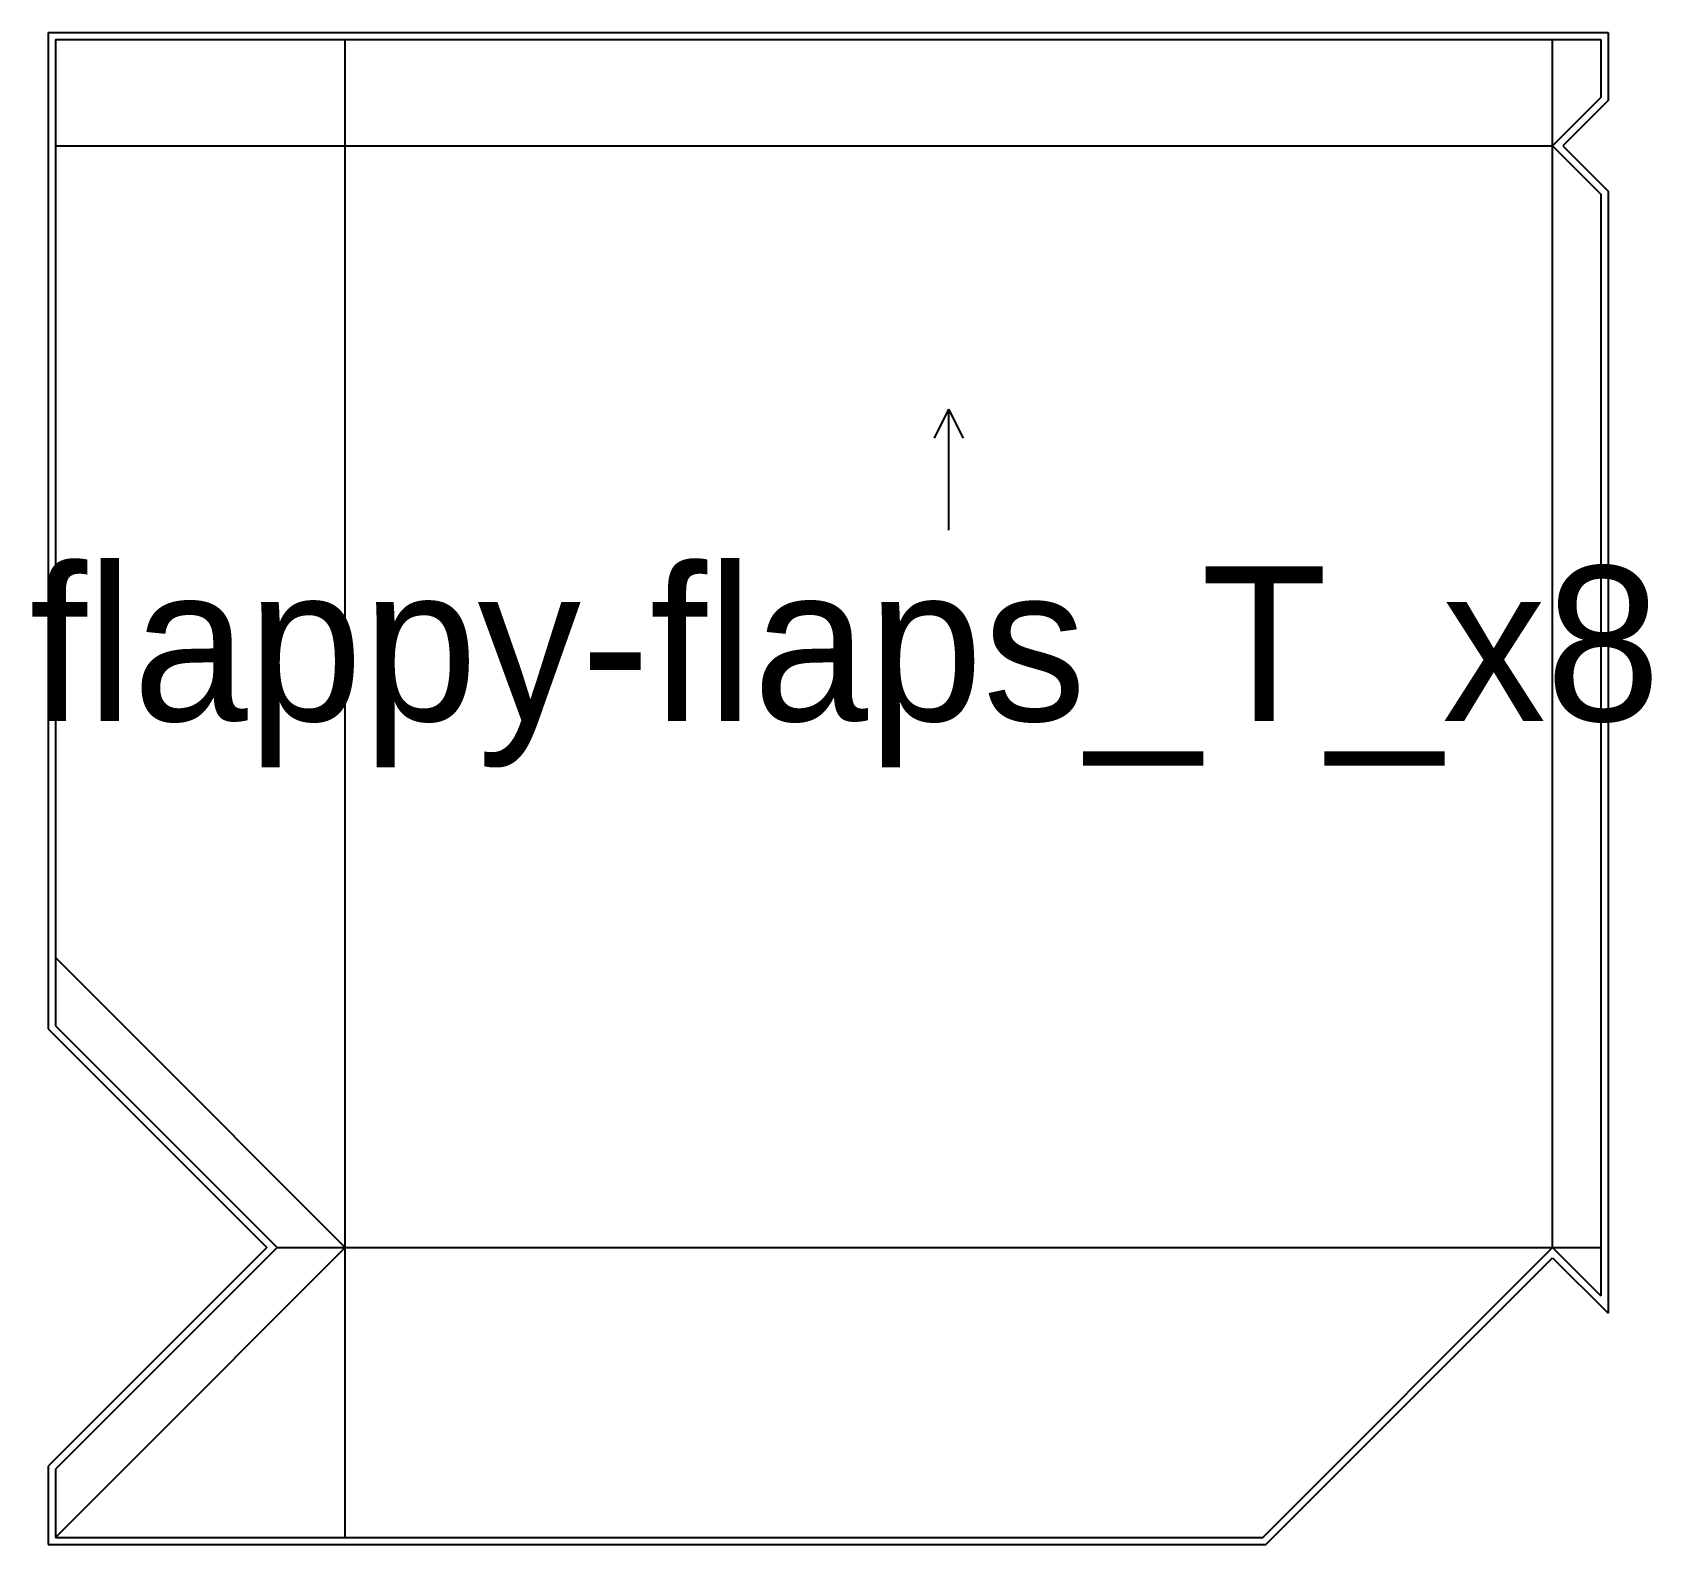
# Model space of a CAD drawing. Header units: millimetres. Extents: x -10 to 661, y -3 to 623.
import ezdxf

# ---------------------------------------------------------------- set-up
doc = ezdxf.new("R2010")
doc.units = ezdxf.units.MM
doc.layers.get('0').update_dxf_attribs({"linetype": 'CONTINUOUS'})
doc.layers.add('CUT', color=3, linetype='CONTINUOUS')
doc.layers.add('FREZ', color=6, linetype='CONTINUOUS')

msp = doc.modelspace()

# ---------------------------------------------------------------- linework, layer by layer
at = {"linetype": 'CONTINUOUS'}
for p, q in [((0, 620), (0, 240)), ((0, 620), (120, 620)), ((120, 620), (620, 620)), ((620, 620), (640, 620)), ((640, 620), (640, 596)), ((640, 596), (620, 576)), ((620, 576), (640, 556)), ((640, 556), (640, 100)), ((364, 455), (370, 467)), ((370, 417), (370, 467)), ((376, 455), (370, 467)), ((0, 240), (0, 211.72)), ((0, 211.72), (91.72, 120)), ((91.72, 120), (0, 28.28)), ((500, 0), (620, 120)), ((620, 120), (640, 100)), ((0, 28.28), (0, 0)), ((0, 0), (500, 0))]:
    msp.add_line(p, q, dxfattribs=at)
at = {"layer": 'CUT', "linetype": 'CONTINUOUS'}
for p, q in [((-3, 623), (-3, 238.76)), ((-3, 623), (117, 623)), ((117, 623), (623, 623)), ((623, 623), (643, 623)), ((643, 623), (643, 594.76)), ((643, 594.76), (624.24, 576)), ((624.24, 576), (643, 557.24)), ((643, 557.24), (643, 92.76)), ((-3, 238.76), (-3, 210.47)), ((-3, 210.47), (87.47, 120)), ((87.47, 120), (-3, 29.53)), ((501.24, -3), (620, 115.76)), ((620, 115.76), (643, 92.76)), ((-3, 29.53), (-3, 1.24)), ((-3, 1.24), (-3, -3)), ((-3, -3), (501.24, -3))]:
    msp.add_line(p, q, dxfattribs=at)
at = {"layer": 'FREZ', "linetype": 'CONTINUOUS'}
for p, q in [((120, 596), (120, 620)), ((620, 596), (620, 620)), ((120, 576), (120, 596)), ((620, 576), (620, 596)), ((0, 576), (500, 576)), ((120, 556), (120, 576)), ((500, 576), (620, 576)), ((620, 556), (620, 576)), ((120, 240), (120, 556)), ((620, 240), (620, 556)), ((28.28, 211.72), (0, 240)), ((120, 211.72), (120, 240)), ((620, 211.72), (620, 240)), ((120, 120), (28.28, 211.72)), ((120, 120), (120, 211.72)), ((620, 120), (620, 211.72)), ((120, 120), (28.28, 28.28)), ((91.72, 120), (120, 120)), ((120, 120), (500, 120)), ((120, 28.28), (120, 120)), ((500, 120), (620, 120)), ((620, 120), (640, 120)), ((28.28, 28.28), (0, 0)), ((120, 0), (120, 28.28))]:
    msp.add_line(p, q, dxfattribs=at)

# ---------------------------------------------------------------- texts
msp.add_text('flappy-flaps_T_x8', height=64).set_placement((-10.8, 338))

doc.saveas('drawing.dxf')
